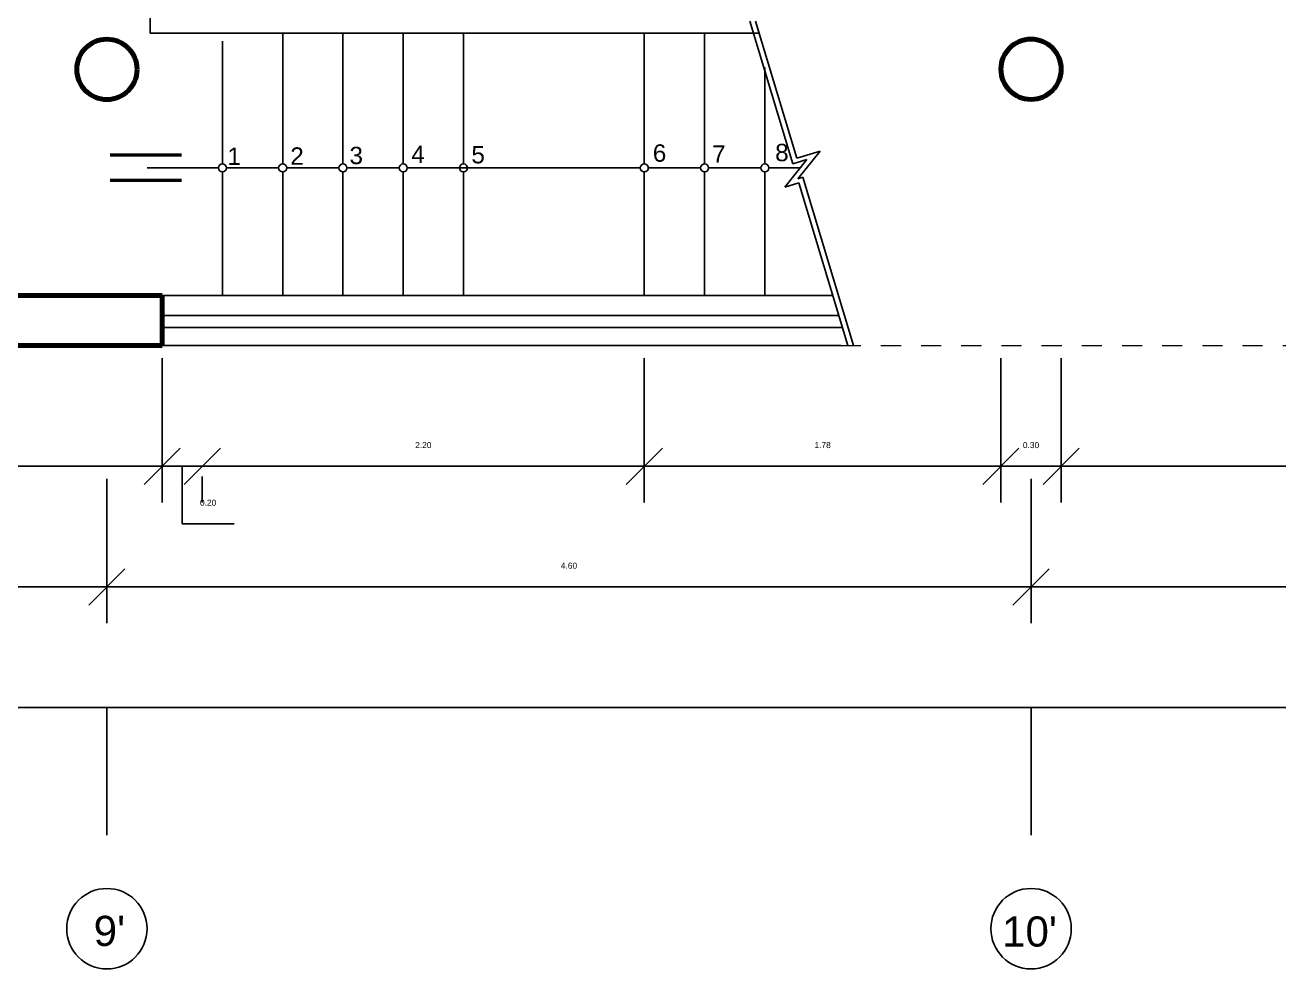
# Model space of a CAD drawing. Header units: millimetres. Extents: x 1110 to 1214, y 1038 to 1099.
# Drawn here: x 1201.8 to 1208.04, y 1085.82 to 1090.52 of the extents above; entities that cross this region are included whole.
import ezdxf

# ---------------------------------------------------------------- set-up
doc = ezdxf.new("R2010")
doc.units = ezdxf.units.MM
doc.linetypes.add('DASHDOT', pattern=[25.4, 12.7, -6.35, 0, -6.35])
doc.linetypes.add('JIS_02_1.2', pattern=[2.5, 1.25, -1.25])
doc.layers.add('EJES', color=7, linetype='DASHDOT')
doc.layers.add('MUEBLES', color=253, linetype='Continuous')
doc.layers.add('muros', color=150, linetype='Continuous', lineweight=70)
doc.layers.add('PROYECCION LOZA', color=80, linetype='JIS_02_1.2', lineweight=5)
doc.styles.add('Annotative', font='arial.ttf')
doc.styles.get("Standard").update_dxf_attribs({"font": 'arial.ttf'})
doc.dimstyles.get("Standard").update_dxf_attribs({"dimtxt": 0.03, "dimasz": 0.18, "dimexe": 0.18, "dimexo": 0.0625, "dimgap": 0.09, "dimtad": 1, "dimtoh": 1, "dimzin": 0, "dimdsep": 46, "dimtxsty": 'Annotative', "dimblk": 'OBLIQUE', "dimcen": 0.09, "dimadec": 0, "dimazin": 0, "dimtfac": 1, "dimtofl": 0, "dimtmove": 0, "dimatfit": 3, "dimldrblk": 'OBLIQUE', "dimfxl": 1, "dimtolj": 1, "dimtzin": 0, "dimarcsym": 0})

# ---------------------------------------------------------------- blocks, each defined once
blk = doc.blocks.new('_Oblique')
at = {"color": 0, "linetype": 'ByBlock', "lineweight": -2}
blk.add_line((-0.5, -0.5), (0.5, 0.5), dxfattribs=at)
blk = doc.blocks.new('*D80')
at = {"color": 0, "lineweight": -2}
for p, q in [((1195.2857, 1088.859), (1195.2857, 1088.1415)), ((1202.4857, 1088.859), (1202.4857, 1088.1415)), ((1195.2857, 1088.3215), (1202.4857, 1088.3215))]:
    blk.add_line(p, q, dxfattribs=at)
at = {"layer": 'Defpoints', "color": 0}
for p in [(1195.2857, 1088.9215), (1202.4857, 1088.9215), (1202.4857, 1088.3215)]:
    blk.add_point(p, dxfattribs=at)
at = {"color": 0, "lineweight": -2, "xscale": 0.18, "yscale": 0.18, "zscale": 0.18, "rotation": 180}
blk.add_blockref('_Oblique', (1195.2857, 1088.3215), dxfattribs=at)
at = {"color": 0, "lineweight": -2, "xscale": 0.18, "yscale": 0.18, "zscale": 0.18}
blk.add_blockref('_Oblique', (1202.4857, 1088.3215), dxfattribs=at)
at = {"color": 0, "insert": (1198.8857, 1088.4268), "char_height": 0.03, "attachment_point": 5, "style": 'Annotative'}
blk.add_mtext('\\A1;7.20', dxfattribs=at)
blk = doc.blocks.new('*D81')
at = {"color": 0, "lineweight": -2}
for p, q in [((1202.4857, 1088.859), (1202.4857, 1088.1415)), ((1202.4857, 1088.3215), (1202.6857, 1088.3215)), ((1202.5857, 1088.3215), (1202.5857, 1088.0352)), ((1202.6857, 1088.2712), (1202.6857, 1088.1415)), ((1202.5857, 1088.0352), (1202.8435, 1088.0352))]:
    blk.add_line(p, q, dxfattribs=at)
at = {"layer": 'Defpoints', "color": 0}
for p in [(1202.4857, 1088.9215), (1202.6857, 1088.3337), (1202.6857, 1088.3215)]:
    blk.add_point(p, dxfattribs=at)
at = {"color": 0, "lineweight": -2, "xscale": 0.18, "yscale": 0.18, "zscale": 0.18, "rotation": 180}
blk.add_blockref('_Oblique', (1202.4857, 1088.3215), dxfattribs=at)
at = {"color": 0, "lineweight": -2, "xscale": 0.18, "yscale": 0.18, "zscale": 0.18}
blk.add_blockref('_Oblique', (1202.6857, 1088.3215), dxfattribs=at)
at = {"color": 0, "insert": (1202.7146, 1088.1405), "char_height": 0.03, "attachment_point": 5, "style": 'Annotative'}
blk.add_mtext('\\A1;0.20', dxfattribs=at)
blk = doc.blocks.new('*D82')
at = {"color": 0, "lineweight": -2}
for p, q in [((1204.8857, 1088.859), (1204.8857, 1088.1415)), ((1202.6857, 1088.3215), (1204.8857, 1088.3215)), ((1202.6857, 1088.2712), (1202.6857, 1088.1415))]:
    blk.add_line(p, q, dxfattribs=at)
at = {"layer": 'Defpoints', "color": 0}
for p in [(1204.8857, 1088.9215), (1202.6857, 1088.3337), (1204.8857, 1088.3215)]:
    blk.add_point(p, dxfattribs=at)
at = {"color": 0, "lineweight": -2, "xscale": 0.18, "yscale": 0.18, "zscale": 0.18, "rotation": 180}
blk.add_blockref('_Oblique', (1202.6857, 1088.3215), dxfattribs=at)
at = {"color": 0, "lineweight": -2, "xscale": 0.18, "yscale": 0.18, "zscale": 0.18}
blk.add_blockref('_Oblique', (1204.8857, 1088.3215), dxfattribs=at)
at = {"color": 0, "insert": (1203.7857, 1088.4268), "char_height": 0.03, "attachment_point": 5, "style": 'Annotative'}
blk.add_mtext('\\A1;2.20', dxfattribs=at)
blk = doc.blocks.new('*D83')
at = {"color": 0, "lineweight": -2}
for p, q in [((1204.8857, 1088.859), (1204.8857, 1088.1415)), ((1206.6607, 1088.859), (1206.6607, 1088.1415)), ((1204.8857, 1088.3215), (1206.6607, 1088.3215))]:
    blk.add_line(p, q, dxfattribs=at)
at = {"layer": 'Defpoints', "color": 0}
for p in [(1204.8857, 1088.9215), (1206.6607, 1088.9215), (1206.6607, 1088.3215)]:
    blk.add_point(p, dxfattribs=at)
at = {"color": 0, "lineweight": -2, "xscale": 0.18, "yscale": 0.18, "zscale": 0.18, "rotation": 180}
blk.add_blockref('_Oblique', (1204.8857, 1088.3215), dxfattribs=at)
at = {"color": 0, "lineweight": -2, "xscale": 0.18, "yscale": 0.18, "zscale": 0.18}
blk.add_blockref('_Oblique', (1206.6607, 1088.3215), dxfattribs=at)
at = {"color": 0, "insert": (1205.7732, 1088.4268), "char_height": 0.03, "attachment_point": 5, "style": 'Annotative'}
blk.add_mtext('\\A1;1.78', dxfattribs=at)
blk = doc.blocks.new('*D84')
at = {"color": 0, "lineweight": -2}
for p, q in [((1206.6607, 1088.859), (1206.6607, 1088.1415)), ((1206.9607, 1088.859), (1206.9607, 1088.1415)), ((1206.6607, 1088.3215), (1206.9607, 1088.3215))]:
    blk.add_line(p, q, dxfattribs=at)
at = {"layer": 'Defpoints', "color": 0}
for p in [(1206.6607, 1088.9215), (1206.9607, 1088.9215), (1206.9607, 1088.3215)]:
    blk.add_point(p, dxfattribs=at)
at = {"color": 0, "lineweight": -2, "xscale": 0.18, "yscale": 0.18, "zscale": 0.18, "rotation": 180}
blk.add_blockref('_Oblique', (1206.6607, 1088.3215), dxfattribs=at)
at = {"color": 0, "lineweight": -2, "xscale": 0.18, "yscale": 0.18, "zscale": 0.18}
blk.add_blockref('_Oblique', (1206.9607, 1088.3215), dxfattribs=at)
at = {"color": 0, "insert": (1206.8107, 1088.4268), "char_height": 0.03, "attachment_point": 5, "style": 'Annotative'}
blk.add_mtext('\\A1;0.30', dxfattribs=at)
blk = doc.blocks.new('*D85')
at = {"color": 0, "lineweight": -2}
for p, q in [((1206.9607, 1088.859), (1206.9607, 1088.1415)), ((1210.2853, 1088.859), (1210.2853, 1088.1415)), ((1206.9607, 1088.3215), (1210.2853, 1088.3215))]:
    blk.add_line(p, q, dxfattribs=at)
at = {"layer": 'Defpoints', "color": 0}
for p in [(1206.9607, 1088.9215), (1210.2853, 1088.9215), (1210.2853, 1088.3215)]:
    blk.add_point(p, dxfattribs=at)
at = {"color": 0, "lineweight": -2, "xscale": 0.18, "yscale": 0.18, "zscale": 0.18, "rotation": 180}
blk.add_blockref('_Oblique', (1206.9607, 1088.3215), dxfattribs=at)
at = {"color": 0, "lineweight": -2, "xscale": 0.18, "yscale": 0.18, "zscale": 0.18}
blk.add_blockref('_Oblique', (1210.2853, 1088.3215), dxfattribs=at)
at = {"color": 0, "insert": (1208.623, 1088.4268), "char_height": 0.03, "attachment_point": 5, "style": 'Annotative'}
blk.add_mtext('\\A1;3.32', dxfattribs=at)
blk = doc.blocks.new('*D87')
at = {"color": 0, "lineweight": -2}
for p, q in [((1200.2107, 1088.259), (1200.2107, 1087.5415)), ((1202.2107, 1088.259), (1202.2107, 1087.5415)), ((1200.2107, 1087.7215), (1202.2107, 1087.7215))]:
    blk.add_line(p, q, dxfattribs=at)
at = {"layer": 'Defpoints', "color": 0}
for p in [(1200.2107, 1088.3215), (1202.2107, 1088.3215), (1202.2107, 1087.7215)]:
    blk.add_point(p, dxfattribs=at)
at = {"color": 0, "lineweight": -2, "xscale": 0.18, "yscale": 0.18, "zscale": 0.18, "rotation": 180}
blk.add_blockref('_Oblique', (1200.2107, 1087.7215), dxfattribs=at)
at = {"color": 0, "lineweight": -2, "xscale": 0.18, "yscale": 0.18, "zscale": 0.18}
blk.add_blockref('_Oblique', (1202.2107, 1087.7215), dxfattribs=at)
at = {"color": 0, "insert": (1201.2107, 1087.8268), "char_height": 0.03, "attachment_point": 5, "style": 'Annotative'}
blk.add_mtext('\\A1;2.00', dxfattribs=at)
blk = doc.blocks.new('*D88')
at = {"color": 0, "lineweight": -2}
for p, q in [((1202.2107, 1088.259), (1202.2107, 1087.5415)), ((1206.8107, 1088.259), (1206.8107, 1087.5415)), ((1202.2107, 1087.7215), (1206.8107, 1087.7215))]:
    blk.add_line(p, q, dxfattribs=at)
at = {"layer": 'Defpoints', "color": 0}
for p in [(1202.2107, 1088.3215), (1206.8107, 1088.3215), (1206.8107, 1087.7215)]:
    blk.add_point(p, dxfattribs=at)
at = {"color": 0, "lineweight": -2, "xscale": 0.18, "yscale": 0.18, "zscale": 0.18, "rotation": 180}
blk.add_blockref('_Oblique', (1202.2107, 1087.7215), dxfattribs=at)
at = {"color": 0, "lineweight": -2, "xscale": 0.18, "yscale": 0.18, "zscale": 0.18}
blk.add_blockref('_Oblique', (1206.8107, 1087.7215), dxfattribs=at)
at = {"color": 0, "insert": (1204.5107, 1087.8268), "char_height": 0.03, "attachment_point": 5, "style": 'Annotative'}
blk.add_mtext('\\A1;4.60', dxfattribs=at)
blk = doc.blocks.new('*D89')
at = {"color": 0, "lineweight": -2}
for p, q in [((1206.8107, 1088.259), (1206.8107, 1087.5415)), ((1210.4355, 1088.259), (1210.4355, 1087.5415)), ((1206.8107, 1087.7215), (1210.4355, 1087.7215))]:
    blk.add_line(p, q, dxfattribs=at)
at = {"layer": 'Defpoints', "color": 0}
for p in [(1206.8107, 1088.3215), (1210.4355, 1088.3215), (1210.4355, 1087.7215)]:
    blk.add_point(p, dxfattribs=at)
at = {"color": 0, "lineweight": -2, "xscale": 0.18, "yscale": 0.18, "zscale": 0.18, "rotation": 180}
blk.add_blockref('_Oblique', (1206.8107, 1087.7215), dxfattribs=at)
at = {"color": 0, "lineweight": -2, "xscale": 0.18, "yscale": 0.18, "zscale": 0.18}
blk.add_blockref('_Oblique', (1210.4355, 1087.7215), dxfattribs=at)
at = {"color": 0, "insert": (1208.6231, 1087.8268), "char_height": 0.03, "attachment_point": 5, "style": 'Annotative'}
blk.add_mtext('\\A1;3.62', dxfattribs=at)
blk = doc.blocks.new('*D90')
at = {"color": 0, "lineweight": -2}
for p, q in [((1180.5857, 1088.259), (1180.5857, 1086.9415)), ((1210.5857, 1088.259), (1210.5857, 1086.9415)), ((1180.5857, 1087.1215), (1210.5857, 1087.1215))]:
    blk.add_line(p, q, dxfattribs=at)
at = {"layer": 'Defpoints', "color": 0}
for p in [(1180.5857, 1088.3215), (1210.5857, 1088.3215), (1210.5857, 1087.1215)]:
    blk.add_point(p, dxfattribs=at)
at = {"color": 0, "lineweight": -2, "xscale": 0.18, "yscale": 0.18, "zscale": 0.18, "rotation": 180}
blk.add_blockref('_Oblique', (1180.5857, 1087.1215), dxfattribs=at)
at = {"color": 0, "lineweight": -2, "xscale": 0.18, "yscale": 0.18, "zscale": 0.18}
blk.add_blockref('_Oblique', (1210.5857, 1087.1215), dxfattribs=at)
at = {"color": 0, "insert": (1195.5857, 1087.2268), "char_height": 0.03, "attachment_point": 5, "style": 'Annotative'}
blk.add_mtext('\\A1;30.00', dxfattribs=at)

msp = doc.modelspace()

# ---------------------------------------------------------------- linework, layer by layer
at = {"color": 4}
for p, q in [((1202.4257, 1090.4756), (1202.4257, 1095.1715)), ((1202.4257, 1090.4756), (1205.4555, 1090.4756)), ((1202.4857, 1089.0715), (1205.8538, 1089.0715)), ((1202.4857, 1089.0115), (1205.872, 1089.0115))]:
    msp.add_line(p, q, dxfattribs=at)
at = {"color": 0}
msp.add_line((1202.4857, 1089.1715), (1205.8236, 1089.1715), dxfattribs=at)
at = {"color": 252}
msp.add_line((1202.4857, 1088.9215), (1205.8635, 1088.9215), dxfattribs=at)
at = {"color": 0}
for centre in [(1202.2107, 1086.0215), (1206.8107, 1086.0215)]:
    msp.add_circle(centre, 0.2, dxfattribs=at)
at = {"layer": 'EJES', "ltscale": 0.05}
for p, q in [((1202.2107, 1087.1215), (1202.2107, 1086.2215)), ((1206.8107, 1087.1215), (1206.8107, 1086.2215))]:
    msp.add_line(p, q, dxfattribs=at)
at = {"layer": 'MUEBLES'}
for p, q in [((1205.4112, 1090.5356), (1205.6256, 1089.8266)), ((1205.4398, 1090.5356), (1205.6455, 1089.8549)), ((1203.0857, 1089.8256), (1203.0857, 1090.4756)), ((1203.3857, 1089.8256), (1203.3857, 1090.4756)), ((1203.6857, 1089.8256), (1203.6857, 1090.4756)), ((1203.9857, 1089.8256), (1203.9857, 1090.4756)), ((1204.8857, 1089.8256), (1204.8857, 1090.4756)), ((1205.1857, 1089.8256), (1205.1857, 1090.4756)), ((1202.7857, 1089.8256), (1202.7857, 1090.4356)), ((1205.4857, 1089.8256), (1205.4857, 1090.3056)), ((1205.6455, 1089.8549), (1205.7605, 1089.8897)), ((1205.6506, 1089.752), (1205.7605, 1089.8897)), ((1205.5851, 1089.7099), (1205.695, 1089.8476)), ((1205.6256, 1089.8266), (1205.695, 1089.8476)), ((1202.4107, 1089.8056), (1202.7657, 1089.8056)), ((1202.7857, 1089.1715), (1202.7857, 1089.7856)), ((1202.8057, 1089.8056), (1203.0657, 1089.8056)), ((1203.0857, 1089.1715), (1203.0857, 1089.7856)), ((1203.1057, 1089.8056), (1203.3657, 1089.8056)), ((1203.3857, 1089.1715), (1203.3857, 1089.7856)), ((1203.4057, 1089.8056), (1203.6657, 1089.8056)), ((1203.6857, 1089.1715), (1203.6857, 1089.7856)), ((1203.7057, 1089.8056), (1203.9657, 1089.8056)), ((1203.9057, 1089.8056), (1204.8657, 1089.8056)), ((1203.9857, 1089.1715), (1203.9857, 1089.7856)), ((1204.8857, 1089.1715), (1204.8857, 1089.7856)), ((1204.8857, 1089.1715), (1204.8857, 1089.7856)), ((1204.9057, 1089.8056), (1205.1657, 1089.8056)), ((1205.1857, 1089.1715), (1205.1857, 1089.7856)), ((1205.2057, 1089.8056), (1205.4657, 1089.8056)), ((1205.4857, 1089.1715), (1205.4857, 1089.7856)), ((1205.5057, 1089.8056), (1205.6615, 1089.8056)), ((1205.5851, 1089.7099), (1205.6545, 1089.7309)), ((1205.6506, 1089.752), (1205.6745, 1089.7592)), ((1205.6545, 1089.7309), (1205.8992, 1088.9215)), ((1205.6745, 1089.7592), (1205.9277, 1088.9215))]:
    msp.add_line(p, q, dxfattribs=at)
at = {"layer": 'MUEBLES', "lineweight": 50}
for p, q in [((1202.2272, 1089.871), (1202.5822, 1089.871)), ((1202.2272, 1089.7444), (1202.5822, 1089.7444))]:
    msp.add_line(p, q, dxfattribs=at)
at = {"layer": 'MUEBLES'}
for centre in [(1202.7857, 1089.8056), (1203.0857, 1089.8056), (1203.3857, 1089.8056), (1203.6857, 1089.8056), (1203.9857, 1089.8056), (1204.8857, 1089.8056), (1205.1857, 1089.8056), (1205.4857, 1089.8056)]:
    msp.add_circle(centre, 0.02, dxfattribs=at)
at = {"layer": 'muros', "color": 5}
for p, q in [((1195.2857, 1089.1715), (1202.4857, 1089.1715)), ((1202.4857, 1089.1715), (1202.4857, 1088.9215)), ((1195.2857, 1088.9215), (1202.4857, 1088.9215))]:
    msp.add_line(p, q, dxfattribs=at)
for centre in [(1202.2107, 1090.2958), (1206.8107, 1090.2965)]:
    msp.add_circle(centre, 0.15, dxfattribs=at)
at = {"layer": 'PROYECCION LOZA', "ltscale": 0.05}
msp.add_line((1205.8635, 1088.9215), (1210.5857, 1088.9215), dxfattribs=at)

# ---------------------------------------------------------------- texts
at = {"ltscale": 0.1, "char_height": 0.0865, "attachment_point": 1}
for s, insert in [('{\\f@Arial Unicode MS|b0|i0|c0|p34;1}', (1202.811, 1089.9071)), ('{\\f@Arial Unicode MS|b0|i0|c0|p34;2}', (1203.1236, 1089.9078)), ('{\\f@Arial Unicode MS|b0|i0|c0|p34;3}', (1203.4182, 1089.9109)), ('{\\f@Arial Unicode MS|b0|i0|c0|p34;4}', (1203.7258, 1089.917)), ('{\\f@Arial Unicode MS|b0|i0|c0|p34;5}', (1204.025, 1089.9148)), ('{\\f@Arial Unicode MS|b0|i0|c0|p34;6}', (1204.9279, 1089.9229)), ('{\\f@Arial Unicode MS|b0|i0|c0|p34;7}', (1205.2235, 1089.9181)), ('{\\f@Arial Unicode MS|b0|i0|c0|p34;8}', (1205.537, 1089.9254))]:
    msp.add_mtext_dynamic_manual_height_columns(s, width=0.148362, gutter_width=0.0848, heights=[0.0754], dxfattribs=dict(at, insert=insert))
at = {"char_height": 0.15, "attachment_point": 1}
for s, insert in [("{\\f@Arial Unicode MS|b0|i0|c0|p34; 9'}", (1202.0866, 1086.0856)), ("{\\f@Arial Unicode MS|b0|i0|c0|p34; 10'}", (1206.6084, 1086.0825))]:
    msp.add_mtext_dynamic_manual_height_columns(s, width=0.74087, gutter_width=12.5, heights=[0], dxfattribs=dict(at, insert=insert))

# ---------------------------------------------------------------- dimensions: what is measured, and where the dimension line sits
at = {"color": 0}
for base, p1, p2, picture, middle in [((1202.4857, 1088.3215), (1195.2857, 1088.9215), (1202.4857, 1088.9215), '*D80', (1198.8857, 1088.4268)), ((1210.5857, 1087.1215), (1180.5857, 1088.3215), (1210.5857, 1088.3215), '*D90', (1195.5857, 1087.2268)), ((1202.2107, 1087.7215), (1200.2107, 1088.3215), (1202.2107, 1088.3215), '*D87', (1201.2107, 1087.8268))]:
    dim = msp.add_linear_dim(base=base, p1=p1, p2=p2, dimstyle='Standard', dxfattribs=at)
    dim.commit()
    dim.dimension.update_dxf_attribs({"geometry": picture, "text_midpoint": middle})
for base, p1, p2, picture, middle in [((1202.6857, 1088.3215), (1202.4857, 1088.9215), (1202.6857, 1088.3337), '*D81', (1202.6757, 1088.1405)), ((1204.8857, 1088.3215), (1202.6857, 1088.3337), (1204.8857, 1088.9215), '*D82', (1203.7857, 1088.4268)), ((1206.660692, 1088.321464), (1204.885691, 1088.921464), (1206.660692, 1088.921464), '*D83', (1205.773191, 1088.426781)), ((1206.9607, 1088.3215), (1206.6607, 1088.9215), (1206.9607, 1088.9215), '*D84', (1206.8107, 1088.4268)), ((1210.2853, 1088.3215), (1206.9607, 1088.9215), (1210.2853, 1088.9215), '*D85', (1208.623, 1088.4268)), ((1206.8107, 1087.7215), (1202.2107, 1088.3215), (1206.8107, 1088.3215), '*D88', (1204.5107, 1087.8268)), ((1210.4355, 1087.7215), (1206.8107, 1088.3215), (1210.4355, 1088.3215), '*D89', (1208.6231, 1087.8268))]:
    dim = msp.add_linear_dim(base=base, p1=p1, p2=p2, dimstyle='Standard', override={"dimtmove": 1}, dxfattribs=at)
    dim.commit()
    dim.dimension.update_dxf_attribs({"geometry": picture, "text_midpoint": middle})

doc.saveas('drawing.dxf')
